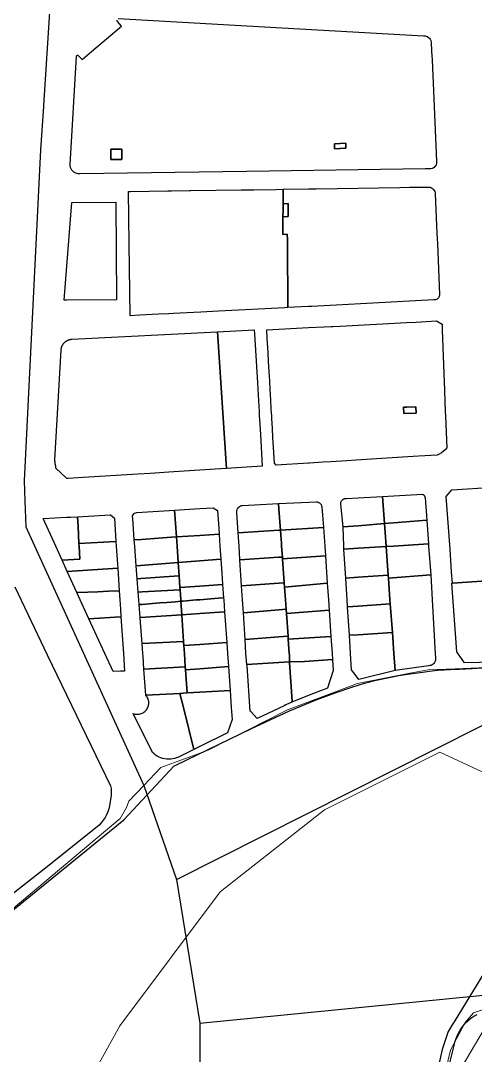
# Model space of a CAD drawing. Header units: metres. Extents: x 3 to 1027712, y 40 to 4430649.
# Drawn here: x 509599 to 509843, y 4408756 to 4409311 of the extents above; entities that cross this region are included whole.
import ezdxf

# ---------------------------------------------------------------- set-up
doc = ezdxf.new("R2010")
doc.units = ezdxf.units.M
doc.header["$MEASUREMENT"] = 0
doc.layers.add('A.ES.SDGC.CP.07003.cadastralparcel — CadastralParcel', color=1, linetype='Continuous')
doc.layers.add('Cauces_artificiales_5_km', color=141, linetype='Continuous', lineweight=30)
doc.layers.add('Habitats_5_km', color=7, linetype='Continuous', lineweight=9, true_color=0xbefad2)
doc.layers.add('Lagunas_5_km', color=7, linetype='Continuous', lineweight=9, true_color=0xbff2e1)

msp = doc.modelspace()

# ---------------------------------------------------------------- linework, layer by layer
at = {"layer": 'A.ES.SDGC.CP.07003.cadastralparcel — CadastralParcel', "color": 7, "linetype": 'Continuous', "flags": 128}
for points in [[(509651.65, 4409312.39), (509720.7, 4409308.5), (509815.64, 4409303.15), (509816.34, 4409303.11), (509816.6, 4409303.05), (509817.02, 4409302.95), (509817.66, 4409302.67), (509818.25, 4409302.29), (509818.76, 4409301.81), (509819.18, 4409301.25), (509819.5, 4409300.62), (509819.7, 4409299.96), (509819.98, 4409294.75), (509819.98, 4409294.75), (509820.22, 4409290.26), (509822.68, 4409235.7), (509822.68, 4409235.08), (509822.59, 4409234.47), (509822.39, 4409233.88), (509822.1, 4409233.34), (509821.73, 4409232.85), (509821.27, 4409232.43), (509820.76, 4409232.09), (509820.19, 4409231.84), (509819.59, 4409231.69), (509818.98, 4409231.64), (509816.6, 4409231.61), (509720.7, 4409230.27), (509630.92, 4409229.01), (509630.11, 4409229.03), (509629.31, 4409229.17), (509628.55, 4409229.46), (509627.85, 4409229.86), (509627.22, 4409230.38), (509626.69, 4409230.99), (509626.28, 4409231.68), (509625.98, 4409232.44), (509625.82, 4409233.23), (509625.79, 4409234.04), (509629.14, 4409291.98), (509629.16, 4409292.16), (509629.22, 4409292.33), (509629.33, 4409292.47), (509629.47, 4409292.58), (509629.64, 4409292.64), (509629.81, 4409292.66), (509629.99, 4409292.63), (509630.15, 4409292.55), (509630.28, 4409292.43), (509632.19, 4409290.45), (509637.26, 4409294.75), (509653.29, 4409308.35), (509651.3, 4409310.78), (509651.13, 4409310.97), (509651.01, 4409311.19), (509650.96, 4409311.44)], [(509596.15, 4409007.16), (509613.53, 4408970.67), (509647.39, 4408900.23), (509647.6, 4408899.54), (509647.74, 4408898.89), (509647.89, 4408897.75), (509647.91, 4408896.44), (509647.83, 4408895.35), (509646.93, 4408889.58), (509646.55, 4408887.92), (509646.02, 4408886.3), (509645.34, 4408884.73), (509644.53, 4408883.23), (509643.59, 4408881.81), (509642.53, 4408880.47), (509641.35, 4408879.24), (509614.37, 4408857.58), (509588.6, 4408837.35)], [(509587.96, 4408827.97), (509654.66, 4408882.07), (509681.61, 4408910.94), (509682.52, 4408911.37), (509722.86, 4408930.82), (509743.63, 4408940.48), (509757.96, 4408946.39), (509768.7, 4408950.42), (509777.08, 4408953.3), (509783.96, 4408955.42), (509790.15, 4408957.01), (509796.28, 4408958.34), (509802.36, 4408959.46), (509808.27, 4408960.41), (509813.84, 4408961.21), (509818.86, 4408961.86), (509823.09, 4408962.33), (509826.52, 4408962.61), (509830.03, 4408962.8), (509834.74, 4408963.01), (509841.82, 4408963.37), (509852.68, 4408963.99)], [(509858.86, 4408817.16), (509832.13, 4408773.52), (509832.12, 4408773.5), (509830.95, 4408771.9), (509829.71, 4408769.85), (509828.91, 4408768.26), (509825.66, 4408758.67), (509821.25, 4408738.49)], [(509828.74, 4408747.14), (509832.2, 4408761.49), (509832.33, 4408762.04), (509833.12, 4408764.56), (509833.7, 4408766.04), (509834.36, 4408767.36), (509835.13, 4408768.75), (509836.02, 4408770.19), (509837.06, 4408771.64), (509838.25, 4408773.03), (509839.58, 4408774.33), (509841.04, 4408775.5), (509842.67, 4408776.56), (509844.52, 4408777.48)]]:
    msp.add_lwpolyline(points, dxfattribs=at)
for points in [[(509773.94, 4409242.73), (509773.82, 4409245.37), (509767.77, 4409245.14), (509767.87, 4409242.46), (509773.94, 4409242.73)], [(509773.32, 4409242.7), (509767.87, 4409242.46), (509767.77, 4409245.01), (509767.77, 4409245.14), (509773.82, 4409245.37), (509773.94, 4409242.73), (509773.32, 4409242.7)], [(509648.02, 4409242.22), (509647.7, 4409242.22), (509647.7, 4409236.76), (509648.02, 4409236.74), (509648.39, 4409236.74), (509653.63, 4409236.74), (509653.63, 4409237.93), (509653.63, 4409241.26), (509653.63, 4409242.22), (509648.02, 4409242.22)], [(509649.97, 4409242.22), (509653.63, 4409242.22), (509653.63, 4409241.26), (509653.63, 4409237.93), (509653.63, 4409236.74), (509649.97, 4409236.74), (509648.02, 4409236.74), (509647.7, 4409236.76), (509647.7, 4409242.22), (509648.02, 4409242.22), (509649.97, 4409242.22)], [(509740.14, 4409203.04), (509740.14, 4409205.88), (509743, 4409206.01), (509742.91, 4409213.01), (509740.15, 4409212.95), (509740.16, 4409220.71), (509753.9, 4409220.92), (509757.88, 4409220.98), (509802.99, 4409221.66), (509808.27, 4409221.74), (509818.58, 4409221.89), (509819.24, 4409221.73), (509819.86, 4409221.46), (509820.43, 4409221.09), (509820.93, 4409220.63), (509821.34, 4409220.09), (509821.65, 4409219.48), (509821.86, 4409218.84), (509821.96, 4409218.16), (509822.67, 4409201.31), (509822.85, 4409197.01), (509823.08, 4409191.57), (509824.23, 4409164.12), (509824.2, 4409163.65), (509824.09, 4409163.19), (509823.91, 4409162.76), (509823.65, 4409162.36), (509823.34, 4409162.01), (509822.97, 4409161.72), (509822.56, 4409161.49), (509822.12, 4409161.34), (509821.66, 4409161.25), (509821.19, 4409161.25), (509755.65, 4409157.8), (509753.89, 4409157.71), (509742.78, 4409157.13), (509742.49, 4409191.57), (509742.47, 4409193.49), (509742.46, 4409196.51), (509740.12, 4409196.46), (509740.14, 4409203.04)], [(509736.25, 4409220.65), (509740.16, 4409220.71), (509740.15, 4409212.95), (509740.15, 4409209.72), (509740.14, 4409205.88), (509740.14, 4409203.04), (509740.12, 4409196.46), (509742.46, 4409196.51), (509742.47, 4409193.49), (509742.49, 4409191.57), (509742.78, 4409157.13), (509741.09, 4409157.04), (509705.41, 4409155.21), (509695.98, 4409154.73), (509684.83, 4409154.16), (509681.29, 4409153.98), (509678.76, 4409153.85), (509673.27, 4409153.57), (509663.26, 4409153.05), (509657.97, 4409152.78), (509657.48, 4409191.57), (509657.13, 4409219.47), (509658.28, 4409219.49), (509678.31, 4409219.78), (509678.76, 4409219.79), (509680.23, 4409219.81), (509689.97, 4409219.96), (509690.7, 4409219.97), (509717.69, 4409220.37), (509724.55, 4409220.47), (509736.25, 4409220.65)], [(509626.68, 4409213.58), (509650.3, 4409213.76), (509650.69, 4409161.34), (509623.94, 4409161.14), (509622.58, 4409161.13), (509626.68, 4409213.58)], [(509740.14, 4409205.88), (509740.15, 4409209.72), (509740.15, 4409212.95), (509742.91, 4409213.01), (509743, 4409206.01), (509740.14, 4409205.88)], [(509813, 4409077.32), (509807.12, 4409076.95), (509779.31, 4409075.19), (509774.36, 4409074.88), (509765.84, 4409074.34), (509761.59, 4409074.07), (509754.39, 4409073.62), (509753.89, 4409073.59), (509736.55, 4409072.49), (509735.51, 4409073.53), (509735.03, 4409082.06), (509734.72, 4409087.44), (509734.45, 4409092.17), (509734.15, 4409097.52), (509734.08, 4409098.83), (509733.87, 4409102.51), (509733.58, 4409107.67), (509733.28, 4409113.15), (509733.01, 4409117.89), (509732.73, 4409122.81), (509732.42, 4409128.22), (509732.15, 4409132.96), (509731.71, 4409140.68), (509731.45, 4409145.2), (509753.89, 4409146.37), (509762.23, 4409146.81), (509766.1, 4409147.01), (509766.9, 4409147.05), (509770.81, 4409147.25), (509806.48, 4409149.11), (509811.67, 4409149.38), (509816.98, 4409149.66), (509822.59, 4409149.95), (509825.59, 4409148.22), (509825.7, 4409145.2), (509826.58, 4409121.77), (509826.61, 4409120.88), (509826.72, 4409117.88), (509827.34, 4409101.3), (509827.43, 4409098.83), (509828.07, 4409081.74), (509827.2, 4409080.79), (509826.24, 4409079.93), (509825.21, 4409079.17), (509824.1, 4409078.5), (509822.94, 4409077.95), (509813, 4409077.32)], [(509624.02, 4409065.29), (509623.78, 4409065.52), (509618.1, 4409070.92), (509618.11, 4409071.05), (509618.14, 4409071.85), (509618.13, 4409071.88), (509618.08, 4409072.05), (509618.03, 4409072.22), (509617.98, 4409072.39), (509617.94, 4409072.56), (509617.89, 4409072.73), (509617.85, 4409072.9), (509617.82, 4409073.08), (509617.79, 4409073.25), (509617.76, 4409073.42), (509617.73, 4409073.6), (509617.71, 4409073.78), (509617.68, 4409073.95), (509617.67, 4409074.13), (509617.65, 4409074.3), (509617.64, 4409074.48), (509617.63, 4409074.66), (509617.63, 4409074.83), (509617.63, 4409075.01), (509617.63, 4409075.19), (509617.63, 4409075.37), (509620.99, 4409134.24), (509620.99, 4409134.28), (509620.99, 4409134.39), (509621, 4409134.49), (509621.01, 4409134.6), (509621.01, 4409134.7), (509621.03, 4409134.81), (509621.04, 4409134.91), (509621.05, 4409135.02), (509621.07, 4409135.12), (509621.09, 4409135.23), (509621.11, 4409135.33), (509621.13, 4409135.44), (509621.15, 4409135.54), (509621.18, 4409135.64), (509621.21, 4409135.74), (509621.23, 4409135.85), (509621.27, 4409135.95), (509621.3, 4409136.05), (509621.33, 4409136.15), (509621.37, 4409136.25), (509621.41, 4409136.34), (509621.45, 4409136.44), (509621.49, 4409136.54), (509621.53, 4409136.64), (509621.58, 4409136.73), (509621.62, 4409136.83), (509621.67, 4409136.92), (509621.72, 4409137.02), (509621.77, 4409137.11), (509621.82, 4409137.2), (509621.88, 4409137.29), (509621.93, 4409137.38), (509621.99, 4409137.47), (509622.05, 4409137.56), (509622.11, 4409137.64), (509622.17, 4409137.73), (509622.24, 4409137.82), (509622.3, 4409137.9), (509622.37, 4409137.98), (509622.44, 4409138.06), (509622.51, 4409138.14), (509622.58, 4409138.22), (509622.65, 4409138.3), (509622.72, 4409138.37), (509622.8, 4409138.45), (509622.87, 4409138.52), (509622.95, 4409138.6), (509623.03, 4409138.67), (509623.11, 4409138.74), (509623.19, 4409138.8), (509623.27, 4409138.87), (509623.35, 4409138.94), (509623.44, 4409139), (509623.52, 4409139.06), (509623.61, 4409139.12), (509623.7, 4409139.18), (509623.79, 4409139.24), (509623.88, 4409139.3), (509623.97, 4409139.35), (509624.06, 4409139.4), (509624.15, 4409139.46), (509624.24, 4409139.5), (509624.34, 4409139.55), (509624.43, 4409139.6), (509624.53, 4409139.64), (509624.63, 4409139.69), (509624.72, 4409139.73), (509624.82, 4409139.77), (509624.92, 4409139.81), (509625.02, 4409139.84), (509625.12, 4409139.88), (509625.22, 4409139.91), (509625.32, 4409139.94), (509625.42, 4409139.97), (509625.53, 4409140), (509625.63, 4409140.02), (509625.73, 4409140.05), (509625.84, 4409140.07), (509625.94, 4409140.09), (509626.04, 4409140.11), (509626.15, 4409140.13), (509626.25, 4409140.14), (509626.36, 4409140.15), (509626.46, 4409140.17), (509626.57, 4409140.17), (509626.68, 4409140.18), (509705.04, 4409144.16), (509709.8, 4409070.69), (509703.69, 4409070.28), (509678.76, 4409068.72), (509668.71, 4409068.09), (509662.16, 4409067.68), (509629.93, 4409065.66), (509624.79, 4409065.34), (509624.02, 4409065.29)], [(509709.8, 4409070.69), (509705.04, 4409144.16), (509724.71, 4409145.15), (509724.83, 4409143.07), (509726.36, 4409116.68), (509726.92, 4409107.05), (509727.25, 4409101.41), (509727.4, 4409098.83), (509727.49, 4409097.21), (509727.98, 4409088.91), (509728.96, 4409071.98), (509712.48, 4409070.87), (509709.8, 4409070.69)], [(509804.84, 4409103.64), (509804.97, 4409100.29), (509811.7, 4409100.45), (509811.58, 4409103.9), (509806.75, 4409103.71), (509804.84, 4409103.64)], [(509811.7, 4409100.45), (509804.97, 4409100.29), (509804.84, 4409103.64), (509806.75, 4409103.71), (509811.58, 4409103.9), (509811.7, 4409100.45)], [(509856.02, 4409016.01), (509856.02, 4409010.76), (509854.73, 4409010.66), (509831.19, 4409009.18), (509830.75, 4409015.23), (509829.88, 4409027.39), (509827.86, 4409055.64), (509830.77, 4409059.26), (509853.23, 4409060.75), (509854.17, 4409060.82), (509854.65, 4409056.78), (509854.7, 4409056.04), (509855.06, 4409049.99), (509855.37, 4409044.92), (509855.69, 4409039.53), (509856.73, 4409022.22), (509857.14, 4409016.06), (509856.02, 4409016.01)], [(509793.55, 4409055.71), (509794.61, 4409041.1), (509780.52, 4409039.96), (509772.41, 4409039.3), (509771.13, 4409051.53), (509771.14, 4409052.02), (509771.22, 4409052.51), (509771.39, 4409052.97), (509771.63, 4409053.4), (509771.95, 4409053.78), (509772.32, 4409054.09), (509772.74, 4409054.34), (509773.2, 4409054.52), (509773.69, 4409054.61), (509774.18, 4409054.62), (509780.52, 4409054.98), (509793.55, 4409055.71)], [(509793.55, 4409055.71), (509815.02, 4409056.91), (509815.5, 4409056.71), (509815.91, 4409056.39), (509816.22, 4409055.96), (509816.4, 4409055.47), (509816.44, 4409054.95), (509817.33, 4409042.95), (509808.42, 4409042.22), (509801.9, 4409041.69), (509794.61, 4409041.1), (509793.55, 4409055.71)], [(509681.91, 4409048.3), (509695.38, 4409049.15), (509702.54, 4409049.6), (509704.92, 4409048.08), (509705.6, 4409038.41), (509705.8, 4409035.52), (509695.38, 4409034.8), (509682.89, 4409033.94), (509681.91, 4409048.3)], [(509737.73, 4409051.88), (509737.95, 4409048.81), (509738.76, 4409037.57), (509737.95, 4409037.52), (509716.11, 4409036.11), (509715.42, 4409046.95), (509715.36, 4409047.51), (509715.39, 4409048.07), (509715.51, 4409048.62), (509715.73, 4409049.14), (509716.03, 4409049.61), (509716.4, 4409050.03), (509716.85, 4409050.38), (509717.34, 4409050.65), (509717.87, 4409050.83), (509718.43, 4409050.92), (509737.73, 4409051.88)], [(509737.73, 4409051.88), (509737.95, 4409051.89), (509758.03, 4409052.88), (509758.65, 4409052.77), (509759.23, 4409052.54), (509759.77, 4409052.22), (509760.23, 4409051.8), (509760.61, 4409051.3), (509760.89, 4409050.74), (509761.06, 4409050.14), (509761.83, 4409039.07), (509738.76, 4409037.57), (509737.95, 4409048.81), (509737.73, 4409051.88)], [(509626.1, 4409044.64), (509629.73, 4409044.84), (509630.01, 4409039.52), (509630.49, 4409030.44), (509630.56, 4409029.03), (509630.92, 4409022.04), (509621.51, 4409021.4), (509618.02, 4409029.03), (509611.25, 4409043.81), (509623.77, 4409044.51), (509626.1, 4409044.64)], [(509649.53, 4409044.1), (509650.39, 4409031.43), (509630.49, 4409030.44), (509630.01, 4409039.52), (509629.73, 4409044.84), (509647.29, 4409045.83), (509647.55, 4409045.84), (509649.53, 4409044.1)], [(509659.38, 4409044.11), (509659.28, 4409044.71), (509659.35, 4409045.32), (509659.59, 4409045.89), (509659.96, 4409046.37), (509660.44, 4409046.73), (509661.02, 4409046.96), (509661.62, 4409047.02), (509681.91, 4409048.3), (509682.89, 4409033.94), (509680.18, 4409033.75), (509664.05, 4409032.63), (509660.26, 4409032.37), (509659.38, 4409044.11)], [(509738.76, 4409037.57), (509761.83, 4409039.07), (509762.53, 4409029.03), (509762.9, 4409023.78), (509739.86, 4409022.21), (509739.79, 4409023.17), (509739.37, 4409029.03), (509739.26, 4409030.57), (509738.95, 4409034.88), (509738.76, 4409037.57)], [(509772.41, 4409039.3), (509780.52, 4409039.96), (509794.61, 4409041.1), (509795.49, 4409029.03), (509795.51, 4409028.78), (509780.52, 4409027.87), (509772.9, 4409027.41), (509772.83, 4409029.03), (509772.41, 4409039.3)], [(509808.42, 4409042.22), (509817.33, 4409042.95), (509818.28, 4409030.17), (509799.56, 4409029.03), (509795.51, 4409028.78), (509795.49, 4409029.03), (509794.61, 4409041.1), (509801.9, 4409041.69), (509808.42, 4409042.22)], [(509680.18, 4409033.75), (509682.89, 4409033.94), (509683.22, 4409029.03), (509683.82, 4409020.23), (509661.29, 4409018.53), (509660.5, 4409029.03), (509660.26, 4409032.37), (509664.05, 4409032.63), (509680.18, 4409033.75)], [(509682.89, 4409033.94), (509695.38, 4409034.8), (509705.8, 4409035.52), (509706.26, 4409029.03), (509706.75, 4409021.96), (509695.38, 4409021.1), (509683.82, 4409020.23), (509683.22, 4409029.03), (509682.89, 4409033.94)], [(509716.11, 4409036.11), (509737.95, 4409037.52), (509738.76, 4409037.57), (509738.95, 4409034.88), (509739.26, 4409030.57), (509739.37, 4409029.03), (509739.79, 4409023.17), (509737.95, 4409023.05), (509717.02, 4409021.71), (509716.56, 4409029.03), (509716.11, 4409036.11)], [(509630.49, 4409030.44), (509650.39, 4409031.43), (509650.54, 4409029.03), (509651.2, 4409019.35), (509651.34, 4409017.17), (509624.22, 4409015.47), (509621.51, 4409021.4), (509630.92, 4409022.04), (509630.56, 4409029.03), (509630.49, 4409030.44)], [(509795.51, 4409028.78), (509796.64, 4409013.38), (509780.52, 4409012.33), (509773.87, 4409011.9), (509772.9, 4409027.41), (509780.52, 4409027.87), (509795.51, 4409028.78)], [(509818.28, 4409030.17), (509818.36, 4409029.03), (509819.51, 4409013.59), (509796.75, 4409011.82), (509796.64, 4409013.38), (509795.51, 4409028.78), (509799.56, 4409029.03), (509818.28, 4409030.17)], [(509706.75, 4409021.96), (509707.29, 4409014.29), (509707.46, 4409011.78), (509707.7, 4409008.39), (509695.38, 4409007.54), (509684.74, 4409006.8), (509684.31, 4409013.05), (509683.82, 4409020.23), (509695.38, 4409021.1), (509706.75, 4409021.96)], [(509739.79, 4409023.17), (509739.86, 4409022.21), (509740.78, 4409009.32), (509737.95, 4409009.12), (509717.91, 4409007.73), (509717.02, 4409021.71), (509737.95, 4409023.05), (509739.79, 4409023.17)], [(509762.9, 4409023.78), (509763.93, 4409009.1), (509740.95, 4409007.02), (509740.78, 4409009.32), (509739.86, 4409022.21), (509762.9, 4409023.78)], [(509831.19, 4409009.18), (509854.73, 4409010.66), (509856.02, 4409010.76), (509856.02, 4409016.01), (509857.14, 4409016.06), (509856.87, 4409020.12), (509856.75, 4409021.89), (509866.63, 4409022.12), (509875.32, 4409022.48), (509884.26, 4409022.56), (509883.99, 4409020.93), (509882.56, 4409012.11), (509882.49, 4409011.65), (509881.03, 4409002.71), (509875.57, 4408969.09), (509875.33, 4408969.08), (509875.22, 4408968.32), (509859.57, 4408966.68), (509856.12, 4408966.62), (509845.65, 4408966.45), (509837.71, 4408966.33), (509833.51, 4408972.34), (509830.78, 4409009.13), (509831.19, 4409009.18)], [(509651.34, 4409017.17), (509652.16, 4409004.98), (509646.45, 4409004.76), (509640.59, 4409004.54), (509635.28, 4409004.34), (509629.41, 4409004.12), (509624.22, 4409015.47), (509651.34, 4409017.17)], [(509683.82, 4409020.23), (509684.31, 4409013.05), (509681.75, 4409012.86), (509676.32, 4409012.47), (509671.55, 4409012.13), (509668.96, 4409011.94), (509663.72, 4409011.57), (509661.82, 4409011.43), (509661.29, 4409018.53), (509683.82, 4409020.23)], [(509684.31, 4409013.05), (509684.74, 4409006.8), (509684.82, 4409005.6), (509664.5, 4409004.42), (509662.36, 4409004.3), (509661.82, 4409011.43), (509663.72, 4409011.57), (509668.96, 4409011.94), (509671.55, 4409012.13), (509676.32, 4409012.47), (509681.75, 4409012.86), (509684.31, 4409013.05)], [(509773.87, 4409011.9), (509780.52, 4409012.33), (509796.64, 4409013.38), (509796.75, 4409011.82), (509797.6, 4409000.15), (509797.76, 4408997.97), (509780.52, 4408996.83), (509774.83, 4408996.46), (509774.6, 4409000.15), (509773.87, 4409011.9)], [(509796.75, 4409011.82), (509819.51, 4409013.59), (509820.27, 4409000.15), (509821.91, 4408971.28), (509822.03, 4408969.11), (509822.1, 4408968.46), (509822.05, 4408967.81), (509821.88, 4408967.17), (509821.61, 4408966.58), (509821.23, 4408966.06), (509820.76, 4408965.61), (509820.22, 4408965.23), (509819.63, 4408964.98), (509818.99, 4408964.83), (509818.34, 4408964.79), (509800.36, 4408962.21), (509799.7, 4408971.28), (509798.88, 4408982.57), (509797.76, 4408997.97), (509797.6, 4409000.15), (509796.75, 4409011.82)], [(509664.5, 4409004.42), (509684.82, 4409005.6), (509685.19, 4409000.15), (509685.24, 4408999.43), (509682.34, 4408999.19), (509677.79, 4408998.82), (509674.01, 4408998.51), (509670.04, 4408998.19), (509666.48, 4408997.9), (509664.47, 4408997.74), (509662.86, 4408997.62), (509662.67, 4409000.15), (509662.36, 4409004.3), (509664.5, 4409004.42)], [(509684.74, 4409006.8), (509695.38, 4409007.54), (509707.7, 4409008.39), (509708.2, 4409001.3), (509705.37, 4409001.07), (509695.38, 4409000.26), (509694.03, 4409000.15), (509693.52, 4409000.11), (509688.21, 4408999.68), (509686.53, 4408999.54), (509685.24, 4408999.43), (509685.19, 4409000.15), (509684.82, 4409005.6), (509684.74, 4409006.8)], [(509717.91, 4409007.73), (509737.95, 4409009.12), (509740.78, 4409009.32), (509740.95, 4409007.02), (509741.44, 4409000.15), (509741.8, 4408995.13), (509737.95, 4408994.81), (509718.83, 4408993.2), (509718.39, 4409000.15), (509717.91, 4409007.73)], [(509740.95, 4409007.02), (509763.93, 4409009.1), (509764.55, 4409000.15), (509764.93, 4408994.62), (509741.96, 4408992.93), (509741.8, 4408995.13), (509741.44, 4409000.15), (509740.95, 4409007.02)], [(509646.45, 4409004.76), (509652.16, 4409004.98), (509652.48, 4409000.15), (509652.81, 4408995.22), (509653.08, 4408991.13), (509652.81, 4408991.12), (509635.88, 4408990.02), (509631.23, 4409000.16), (509629.41, 4409004.12), (509635.28, 4409004.34), (509640.59, 4409004.54), (509646.45, 4409004.76)], [(509685.24, 4408999.43), (509685.73, 4408992.19), (509663.38, 4408990.61), (509662.86, 4408997.62), (509664.47, 4408997.74), (509666.48, 4408997.9), (509670.04, 4408998.19), (509674.01, 4408998.51), (509677.79, 4408998.82), (509682.34, 4408999.19), (509685.24, 4408999.43)], [(509708.2, 4409001.3), (509708.28, 4409000.15), (509708.72, 4408993.82), (509695.38, 4408992.87), (509685.73, 4408992.19), (509685.24, 4408999.43), (509686.53, 4408999.54), (509688.21, 4408999.68), (509693.52, 4409000.11), (509694.03, 4409000.15), (509695.38, 4409000.26), (509705.37, 4409001.07), (509708.2, 4409001.3)], [(509741.8, 4408995.13), (509741.96, 4408992.93), (509742.84, 4408980.63), (509737.95, 4408980.25), (509719.75, 4408978.79), (509718.83, 4408993.2), (509737.95, 4408994.81), (509741.8, 4408995.13)], [(509764.93, 4408994.62), (509765.92, 4408980.5), (509742.95, 4408979.11), (509742.84, 4408980.63), (509741.96, 4408992.93), (509764.93, 4408994.62)], [(509797.76, 4408997.97), (509798.88, 4408982.57), (509780.52, 4408981.47), (509775.79, 4408981.19), (509774.83, 4408996.46), (509780.52, 4408996.83), (509797.76, 4408997.97)], [(509653.08, 4408991.13), (509654.42, 4408971.28), (509655.05, 4408961.91), (509652.81, 4408961.83), (509648.83, 4408961.71), (509644.45, 4408971.28), (509635.88, 4408990.02), (509652.81, 4408991.12), (509653.08, 4408991.13)], [(509663.38, 4408990.61), (509685.73, 4408992.19), (509686.71, 4408977.88), (509664.43, 4408976.64), (509663.57, 4408988.09), (509663.38, 4408990.61)], [(509685.73, 4408992.19), (509695.38, 4408992.87), (509708.72, 4408993.82), (509709.88, 4408977.31), (509695.38, 4408976.23), (509686.87, 4408975.59), (509686.71, 4408977.88), (509685.73, 4408992.19)], [(509664.43, 4408976.64), (509686.71, 4408977.88), (509686.87, 4408975.59), (509687.16, 4408971.28), (509687.65, 4408964.17), (509665.46, 4408962.86), (509664.94, 4408969.87), (509664.83, 4408971.28), (509664.62, 4408974.05), (509664.43, 4408976.64)], [(509686.87, 4408975.59), (509695.38, 4408976.23), (509709.88, 4408977.31), (509710.3, 4408971.28), (509710.78, 4408964.34), (509695.38, 4408963.21), (509687.75, 4408962.64), (509687.65, 4408964.17), (509687.16, 4408971.28), (509686.87, 4408975.59)], [(509743.65, 4408966.8), (509720.75, 4408965.42), (509720.23, 4408971.28), (509719.75, 4408978.79), (509737.95, 4408980.25), (509742.84, 4408980.63), (509742.95, 4408979.11), (509743.51, 4408971.28), (509743.55, 4408970.7), (509743.65, 4408966.8)], [(509743.65, 4408966.8), (509743.55, 4408970.7), (509743.51, 4408971.28), (509742.95, 4408979.11), (509765.92, 4408980.5), (509766.56, 4408971.28), (509766.77, 4408968.19), (509751.69, 4408967.06), (509743.65, 4408966.8)], [(509775.79, 4408981.19), (509780.52, 4408981.47), (509798.88, 4408982.57), (509799.7, 4408971.28), (509800.36, 4408962.21), (509780.83, 4408957.45), (509780.52, 4408957.86), (509776.96, 4408962.57), (509776.41, 4408971.28), (509775.79, 4408981.19)], [(509745.14, 4408945.59), (509745.16, 4408945.45), (509745.2, 4408945.36), (509741.65, 4408943.71), (509740.84, 4408943.33), (509726.33, 4408936.39), (509722.77, 4408940.12), (509722.59, 4408940.45), (509720.8, 4408964.74), (509720.75, 4408965.42), (509743.65, 4408966.8), (509743.67, 4408966.45), (509745.13, 4408945.67), (509745.14, 4408945.59)], [(509756.61, 4408949.9), (509745.2, 4408945.36), (509745.16, 4408945.45), (509745.14, 4408945.59), (509745.13, 4408945.67), (509743.67, 4408966.45), (509743.65, 4408966.8), (509751.69, 4408967.06), (509766.77, 4408968.19), (509767.18, 4408962.3), (509764.01, 4408952.67), (509756.61, 4408949.9)], [(509687.65, 4408964.17), (509687.75, 4408962.64), (509688.6, 4408950.18), (509684.72, 4408949.96), (509666.51, 4408948.93), (509665.46, 4408962.86), (509687.65, 4408964.17)], [(509710.78, 4408964.34), (509711.68, 4408951.48), (509695.38, 4408950.56), (509688.6, 4408950.18), (509687.75, 4408962.64), (509695.38, 4408963.21), (509710.78, 4408964.34)], [(509666.51, 4408948.93), (509684.72, 4408949.96), (509686.63, 4408942.4), (509692.32, 4408919.83), (509683.92, 4408915.67), (509682.93, 4408915.26), (509681.92, 4408914.94), (509680.87, 4408914.7), (509679.81, 4408914.56), (509678.74, 4408914.52), (509677.68, 4408914.56), (509676.62, 4408914.71), (509675.57, 4408914.94), (509674.56, 4408915.27), (509673.57, 4408915.68), (509672.62, 4408916.18), (509671.73, 4408916.76), (509670.88, 4408917.42), (509670.1, 4408918.14), (509659.71, 4408939.07), (509660.23, 4408938.91), (509660.76, 4408938.79), (509661.3, 4408938.72), (509661.84, 4408938.7), (509662.38, 4408938.72), (509662.92, 4408938.79), (509663.45, 4408938.91), (509663.97, 4408939.07), (509664.47, 4408939.28), (509664.95, 4408939.54), (509665.41, 4408939.83), (509665.84, 4408940.16), (509666.24, 4408940.53), (509666.6, 4408940.94), (509666.93, 4408941.37), (509667.22, 4408941.83), (509667.47, 4408942.31), (509667.67, 4408942.82), (509667.83, 4408943.34), (509667.94, 4408943.87), (509668.01, 4408944.41), (509668.02, 4408944.95), (509667.99, 4408945.49), (509667.92, 4408946.03), (509667.79, 4408946.56), (509667.62, 4408947.08), (509667.41, 4408947.57), (509667.15, 4408948.05), (509666.85, 4408948.51), (509666.51, 4408948.93)], [(509688.6, 4408950.18), (509695.38, 4408950.56), (509711.68, 4408951.48), (509712.32, 4408942.4), (509712.78, 4408935.84), (509710.27, 4408928.72), (509695.38, 4408921.35), (509692.32, 4408919.83), (509686.63, 4408942.4), (509684.72, 4408949.96), (509688.6, 4408950.18)]]:
    msp.add_lwpolyline(points, close=True, dxfattribs=at)
at = {"layer": 'Cauces_artificiales_5_km'}
for points in [[(509615.47, 4409327.25, 0.68), (509611.43, 4409265.75, 0.53), (509611.39, 4409265.15, 0.53), (509609.87, 4409241.95, 0.52), (509601.07, 4409064.15, 0.89), (509601.47, 4409053.35, 0.95), (509601.97, 4409039.35, 0.95), (509665.36, 4408900.55, 0.64), (509665.38, 4408900.5, 1.1), (509682.84, 4408849.92, 1.1), (509695.38, 4408772.85, 1.1), (509695.38, 4408705.64, 1.1), (509653.26, 4408426.95, 1.1), (509621, 4408147.37, 1.1)], [(509682.84, 4408849.92, 1.1), (509916.01, 4408967.49, 1.1), (509968.76, 4408953.55, 0.6), (509969.86, 4408953.25, 0.58), (509978.26, 4408950.95, 0.4), (510031.56, 4408936.25, 0.57), (510059.66, 4408927.55, 0.6), (510075.06, 4408920.05, 0.6), (510089.16, 4408908.25, 0.6), (510105.16, 4408888.35, 0.6), (510111.66, 4408871.45, 0.6), (510116.06, 4408850.85, 0.6), (510119.86, 4408833.95, 0.39), (510122.26, 4408823.65, 0.36), (510123.96, 4408816.35, 0.3)], [(509695.38, 4408772.85, 1.1), (509858.58, 4408789, 1.1), (509922.96, 4408771.45, 0.3), (509932.56, 4408769.06, 0.5), (509951.86, 4408764.16, 0.53), (510004.76, 4408752.05, 0.41), (510024.86, 4408749.36, 0.41), (510044.26, 4408749.36, 0.35), (510056.36, 4408753.45, 0.38), (510074.46, 4408761.45, 0.37), (510091.86, 4408774.15, 0.36), (510101.86, 4408788.25, 0.4), (510110.56, 4408801.65, 0.41), (510113.66, 4408805.05, 0.37), (510123.96, 4408816.35, 0.3), (510153.26, 4408809.45, 0.18), (510156.86, 4408808.65, 0.53), (510221.45, 4408793.35, 0.6)]]:
    msp.add_polyline3d(points, dxfattribs=at)
at = {"layer": 'Habitats_5_km'}
msp.add_lwpolyline([(509586.44, 4408415.35), (509640.45, 4408428.35), (509692.45, 4408442.35), (509700.45, 4408478.35), (509653.45, 4408496.35), (509591.45, 4408500.35), (509545.44, 4408493.35), (509545.44, 4408528.35), (509583.45, 4408620.35), (509610.45, 4408695.35), (509652.45, 4408771.35), (509706.45, 4408843.35), (509762.45, 4408887.35), (509824.45, 4408918.35), (509869.45, 4408897.35), (509872.45, 4408834.35), (509857.45, 4408785.35), (509824.45, 4408729.35), (509799.45, 4408686.35), (509787.45, 4408633.35), (509755.45, 4408451.35), (509725.45, 4408329.35)], dxfattribs=at)
at = {"layer": 'Lagunas_5_km'}
for points in [[(509559.16, 4408804.26, 1.1), (509652.66, 4408882.66, 1.1), (509656.06, 4408888.66, 1.1), (509657.26, 4408891.96, 1.1), (509665.36, 4408900.55, 1.1), (509674.46, 4408910.05, 1.1), (509699.96, 4408919.46, 1.1), (509742.56, 4408941.15, 1.1), (509780.16, 4408955.25, 1.1), (509808.36, 4408960.75, 1.1), (509818.06, 4408962.65, 1.1), (509832.56, 4408963.15, 1.1), (509849.36, 4408963.75, 1.1)], [(509852.06, 4408781.56, 1.1), (509842.56, 4408778.36, 1.1), (509837.96, 4408773.26, 1.1), (509830.06, 4408758.36, 1.1), (509814.86, 4408695.06, 1.1)]]:
    msp.add_polyline3d(points, dxfattribs=at)

doc.saveas('drawing.dxf')
